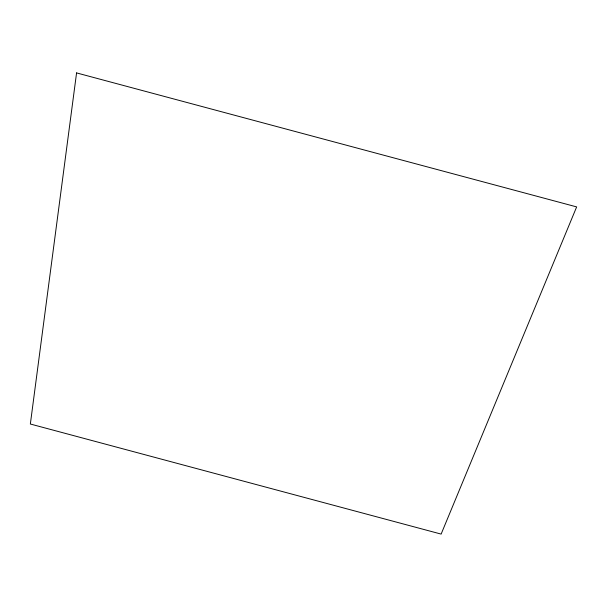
<?xml version="1.0" encoding="UTF-8"?>
<svg xmlns="http://www.w3.org/2000/svg" width="607" height="607" viewBox="0 0 607 607"><rect width="100%" height="100%" fill="white"/><g stroke="black" fill="none" stroke-linecap="round" stroke-linejoin="round"><path stroke-width="0.91" d="M76.573 72.908L30.35 424.02L441.13 534.092L576.65 206.904L76.573 72.908"/></g></svg>
